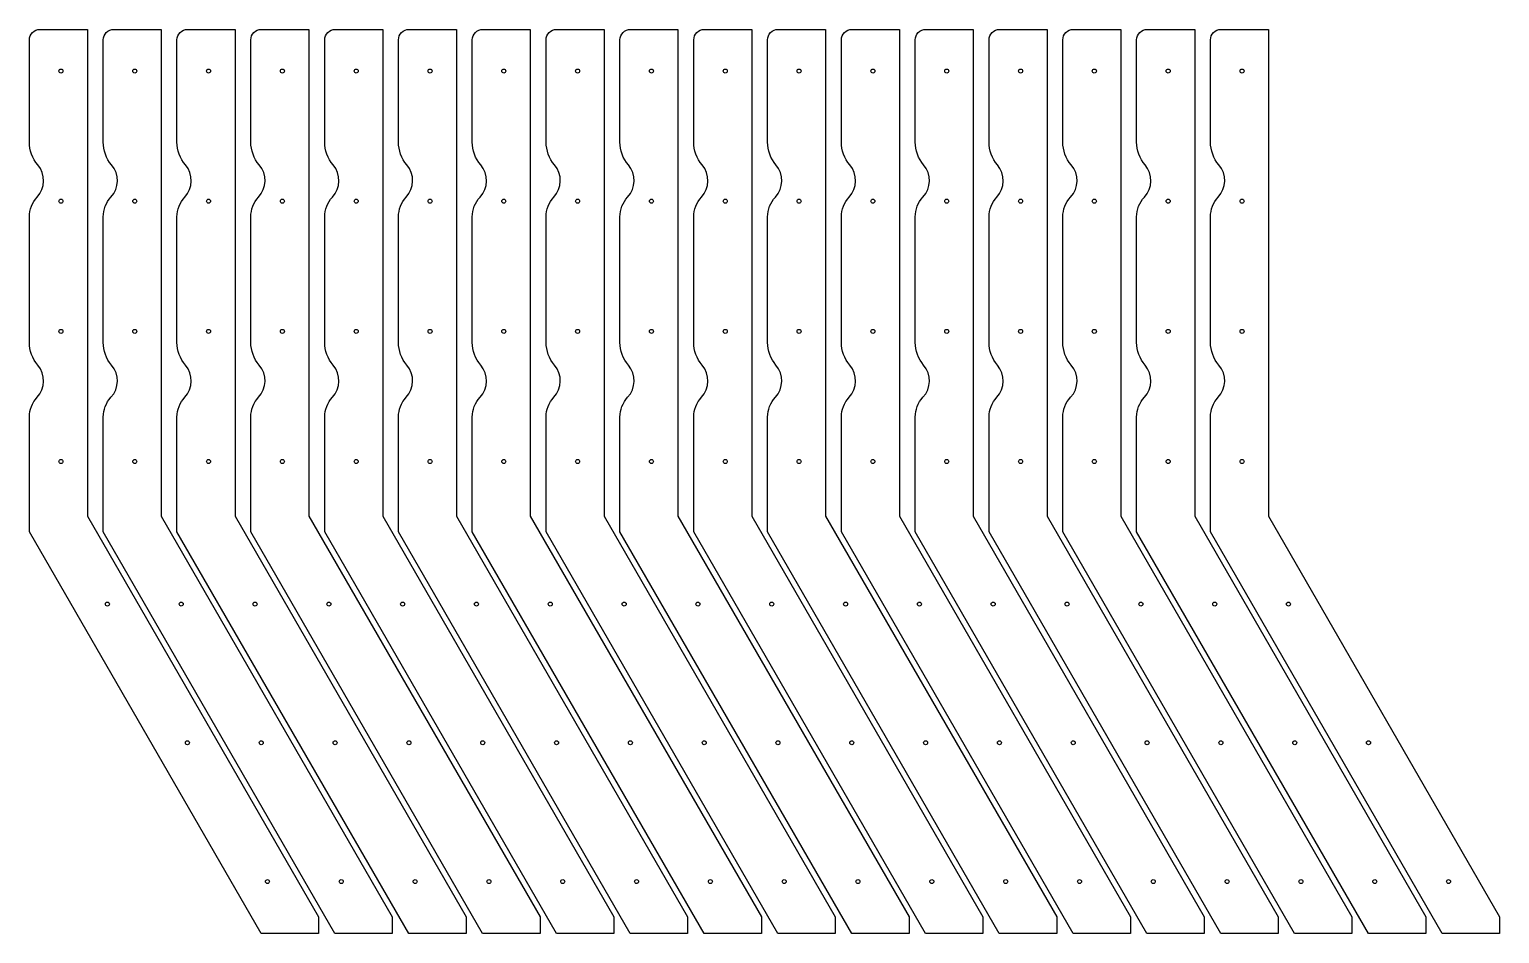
# Model space of a CAD drawing. Header units: inches. Extents: x -1858 to -389, y -1199 to -296.
import ezdxf

# ---------------------------------------------------------------- set-up
doc = ezdxf.new("R2010")
doc.units = ezdxf.units.IN
doc.header["$MEASUREMENT"] = 0

msp = doc.modelspace()

# ---------------------------------------------------------------- linework, layer by layer
for points in [[(-1850, -631.2, -0.178513), (-1858.4, -608.5), (-1858.4, -483.1, -0.189016), (-1850.7, -463.4, 0.380363), (-1850, -431.2, -0.178513), (-1858.4, -408.5), (-1858.4, -306.5, -0.414214), (-1847.9, -296), (-1800.4, -296), (-1800.4, -782.1), (-1569.5, -1182.1), (-1569.5, -1199), (-1626.8, -1199), (-1858.4, -797.9), (-1858.4, -683.1, -0.189016), (-1850.7, -663.4, 0.380363)], [(-1776.3, -631.2, -0.178513), (-1784.6, -608.5), (-1784.6, -483.1, -0.189016), (-1776.9, -463.4, 0.380363), (-1776.3, -431.2, -0.178513), (-1784.6, -408.5), (-1784.6, -306.5, -0.414214), (-1774.1, -296), (-1726.6, -296), (-1726.6, -782.1), (-1495.7, -1182.1), (-1495.7, -1199), (-1553.1, -1199), (-1784.6, -797.9), (-1784.6, -683.1, -0.189016), (-1776.9, -663.4, 0.380363)], [(-1702.5, -631.2, -0.178513), (-1710.9, -608.5), (-1710.9, -483.1, -0.189016), (-1703.1, -463.4, 0.380363), (-1702.5, -431.2, -0.178513), (-1710.9, -408.5), (-1710.9, -306.5, -0.414214), (-1700.4, -296), (-1652.9, -296), (-1652.9, -782.1), (-1421.9, -1182.1), (-1421.9, -1199), (-1479.3, -1199), (-1710.9, -797.9), (-1710.9, -683.1, -0.189016), (-1703.1, -663.4, 0.380363)], [(-1628.7, -631.2, -0.178513), (-1637.1, -608.5), (-1637.1, -483.1, -0.189016), (-1629.4, -463.4, 0.380363), (-1628.7, -431.2, -0.178513), (-1637.1, -408.5), (-1637.1, -306.5, -0.414214), (-1626.6, -296), (-1579.1, -296), (-1579.1, -782.1), (-1348.1, -1182.1), (-1348.1, -1199), (-1405.5, -1199), (-1637.1, -797.9), (-1637.1, -683.1, -0.189016), (-1629.4, -663.4, 0.380363)], [(-1554.9, -631.2, -0.178513), (-1563.3, -608.5), (-1563.3, -483.1, -0.189016), (-1555.6, -463.4, 0.380363), (-1554.9, -431.2, -0.178513), (-1563.3, -408.5), (-1563.3, -306.5, -0.414214), (-1552.8, -296), (-1505.3, -296), (-1505.3, -782.1), (-1274.4, -1182.1), (-1274.4, -1199), (-1331.7, -1199), (-1563.3, -797.9), (-1563.3, -683.1, -0.189016), (-1555.6, -663.4, 0.380363)], [(-1481.2, -631.2, -0.178513), (-1489.5, -608.5), (-1489.5, -483.1, -0.189016), (-1481.8, -463.4, 0.380363), (-1481.2, -431.2, -0.178513), (-1489.5, -408.5), (-1489.5, -306.5, -0.414214), (-1479, -296), (-1431.5, -296), (-1431.5, -782.1), (-1200.6, -1182.1), (-1200.6, -1199), (-1258, -1199), (-1489.5, -797.9), (-1489.5, -683.1, -0.189016), (-1481.8, -663.4, 0.380363)], [(-1407.4, -631.2, -0.178513), (-1415.8, -608.5), (-1415.8, -483.1, -0.189016), (-1408, -463.4, 0.380363), (-1407.4, -431.2, -0.178513), (-1415.8, -408.5), (-1415.8, -306.5, -0.414214), (-1405.3, -296), (-1357.8, -296), (-1357.8, -782.1), (-1126.8, -1182.1), (-1126.8, -1199), (-1184.2, -1199), (-1415.8, -797.9), (-1415.8, -683.1, -0.189016), (-1408, -663.4, 0.380363)], [(-1333.6, -631.2, -0.178513), (-1342, -608.5), (-1342, -483.1, -0.189016), (-1334.3, -463.4, 0.380363), (-1333.6, -431.2, -0.178513), (-1342, -408.5), (-1342, -306.5, -0.414214), (-1331.5, -296), (-1284, -296), (-1284, -782.1), (-1053, -1182.1), (-1053, -1199), (-1110.4, -1199), (-1342, -797.9), (-1342, -683.1, -0.189016), (-1334.3, -663.4, 0.380363)], [(-1259.8, -631.2, -0.178513), (-1268.2, -608.5), (-1268.2, -483.1, -0.189016), (-1260.5, -463.4, 0.380363), (-1259.8, -431.2, -0.178513), (-1268.2, -408.5), (-1268.2, -306.5, -0.414214), (-1257.7, -296), (-1210.2, -296), (-1210.2, -782.1), (-979.3, -1182.1), (-979.3, -1199), (-1036.6, -1199), (-1268.2, -797.9), (-1268.2, -683.1, -0.189016), (-1260.5, -663.4, 0.380363)], [(-1186.1, -631.2, -0.178513), (-1194.4, -608.5), (-1194.4, -483.1, -0.189016), (-1186.7, -463.4, 0.380363), (-1186.1, -431.2, -0.178513), (-1194.4, -408.5), (-1194.4, -306.5, -0.414214), (-1183.9, -296), (-1136.4, -296), (-1136.4, -782.1), (-905.5, -1182.1), (-905.5, -1199), (-962.9, -1199), (-1194.4, -797.9), (-1194.4, -683.1, -0.189016), (-1186.7, -663.4, 0.380363)], [(-1112.3, -631.2, -0.178513), (-1120.7, -608.5), (-1120.7, -483.1, -0.189016), (-1112.9, -463.4, 0.380363), (-1112.3, -431.2, -0.178513), (-1120.7, -408.5), (-1120.7, -306.5, -0.414214), (-1110.2, -296), (-1062.7, -296), (-1062.7, -782.1), (-831.7, -1182.1), (-831.7, -1199), (-889.1, -1199), (-1120.7, -797.9), (-1120.7, -683.1, -0.189016), (-1112.9, -663.4, 0.380363)], [(-1038.5, -631.2, -0.178513), (-1046.9, -608.5), (-1046.9, -483.1, -0.189016), (-1039.2, -463.4, 0.380363), (-1038.5, -431.2, -0.178513), (-1046.9, -408.5), (-1046.9, -306.5, -0.414214), (-1036.4, -296), (-988.9, -296), (-988.9, -782.1), (-757.9, -1182.1), (-757.9, -1199), (-815.3, -1199), (-1046.9, -797.9), (-1046.9, -683.1, -0.189016), (-1039.2, -663.4, 0.380363)], [(-964.7, -631.2, -0.178513), (-973.1, -608.5), (-973.1, -483.1, -0.189016), (-965.4, -463.4, 0.380363), (-964.7, -431.2, -0.178513), (-973.1, -408.5), (-973.1, -306.5, -0.414214), (-962.6, -296), (-915.1, -296), (-915.1, -782.1), (-684.2, -1182.1), (-684.2, -1199), (-741.5, -1199), (-973.1, -797.9), (-973.1, -683.1, -0.189016), (-965.4, -663.4, 0.380363)], [(-891, -631.2, -0.178513), (-899.3, -608.5), (-899.3, -483.1, -0.189016), (-891.6, -463.4, 0.380363), (-891, -431.2, -0.178513), (-899.3, -408.5), (-899.3, -306.5, -0.414214), (-888.8, -296), (-841.3, -296), (-841.3, -782.1), (-610.4, -1182.1), (-610.4, -1199), (-667.8, -1199), (-899.3, -797.9), (-899.3, -683.1, -0.189016), (-891.6, -663.4, 0.380363)], [(-817.2, -631.2, -0.178513), (-825.6, -608.5), (-825.6, -483.1, -0.189016), (-817.8, -463.4, 0.380363), (-817.2, -431.2, -0.178513), (-825.6, -408.5), (-825.6, -306.5, -0.414214), (-815.1, -296), (-767.6, -296), (-767.6, -782.1), (-536.6, -1182.1), (-536.6, -1199), (-594, -1199), (-825.6, -797.9), (-825.6, -683.1, -0.189016), (-817.8, -663.4, 0.380363)], [(-743.4, -631.2, -0.178513), (-751.8, -608.5), (-751.8, -483.1, -0.189016), (-744.1, -463.4, 0.380363), (-743.4, -431.2, -0.178513), (-751.8, -408.5), (-751.8, -306.5, -0.414214), (-741.3, -296), (-693.8, -296), (-693.8, -782.1), (-462.8, -1182.1), (-462.8, -1199), (-520.2, -1199), (-751.8, -797.9), (-751.8, -683.1, -0.189016), (-744.1, -663.4, 0.380363)], [(-669.6, -631.2, -0.178513), (-678, -608.5), (-678, -483.1, -0.189016), (-670.3, -463.4, 0.380363), (-669.6, -431.2, -0.178513), (-678, -408.5), (-678, -306.5, -0.414214), (-667.5, -296), (-620, -296), (-620, -782.1), (-389.1, -1182.1), (-389.1, -1199), (-446.4, -1199), (-678, -797.9), (-678, -683.1, -0.189016), (-670.3, -663.4, 0.380363)]]:
    msp.add_lwpolyline(points, format="xyb", close=True)
for centre in [(-1826.9, -337.5), (-1753.1, -337.5), (-1679.4, -337.5), (-1605.6, -337.5), (-1531.8, -337.5), (-1458, -337.5), (-1384.3, -337.5), (-1310.5, -337.5), (-1236.7, -337.5), (-1162.9, -337.5), (-1089.2, -337.5), (-1015.4, -337.5), (-941.6, -337.5), (-867.8, -337.5), (-794.1, -337.5), (-720.3, -337.5), (-646.5, -337.5), (-1826.9, -467.5), (-1753.1, -467.5), (-1679.4, -467.5), (-1605.6, -467.5), (-1531.8, -467.5), (-1458, -467.5), (-1384.3, -467.5), (-1310.5, -467.5), (-1236.7, -467.5), (-1162.9, -467.5), (-1089.2, -467.5), (-1015.4, -467.5), (-941.6, -467.5), (-867.8, -467.5), (-794.1, -467.5), (-720.3, -467.5), (-646.5, -467.5), (-1826.9, -597.5), (-1753.1, -597.5), (-1679.4, -597.5), (-1605.6, -597.5), (-1531.8, -597.5), (-1458, -597.5), (-1384.3, -597.5), (-1310.5, -597.5), (-1236.7, -597.5), (-1162.9, -597.5), (-1089.2, -597.5), (-1015.4, -597.5), (-941.6, -597.5), (-867.8, -597.5), (-794.1, -597.5), (-720.3, -597.5), (-646.5, -597.5), (-1826.9, -727.5), (-1753.1, -727.5), (-1679.4, -727.5), (-1605.6, -727.5), (-1531.8, -727.5), (-1458, -727.5), (-1384.3, -727.5), (-1310.5, -727.5), (-1236.7, -727.5), (-1162.9, -727.5), (-1089.2, -727.5), (-1015.4, -727.5), (-941.6, -727.5), (-867.8, -727.5), (-794.1, -727.5), (-720.3, -727.5), (-646.5, -727.5), (-1780.5, -869.9), (-1706.7, -869.9), (-1632.9, -869.9), (-1559.1, -869.9), (-1485.4, -869.9), (-1411.6, -869.9), (-1337.8, -869.9), (-1264, -869.9), (-1190.3, -869.9), (-1116.5, -869.9), (-1042.7, -869.9), (-968.9, -869.9), (-895.2, -869.9), (-821.4, -869.9), (-747.6, -869.9), (-673.8, -869.9), (-600.1, -869.9), (-1700.5, -1008.4), (-1626.7, -1008.4), (-1552.9, -1008.4), (-1479.1, -1008.4), (-1405.4, -1008.4), (-1331.6, -1008.4), (-1257.8, -1008.4), (-1184, -1008.4), (-1110.3, -1008.4), (-1036.5, -1008.4), (-962.7, -1008.4), (-888.9, -1008.4), (-815.2, -1008.4), (-741.4, -1008.4), (-667.6, -1008.4), (-593.8, -1008.4), (-520.1, -1008.4), (-1620.5, -1147), (-1546.7, -1147), (-1472.9, -1147), (-1399.1, -1147), (-1325.4, -1147), (-1251.6, -1147), (-1177.8, -1147), (-1104, -1147), (-1030.3, -1147), (-956.5, -1147), (-882.7, -1147), (-808.9, -1147), (-735.2, -1147), (-661.4, -1147), (-587.6, -1147), (-513.8, -1147), (-440.1, -1147)]:
    msp.add_circle(centre, 2)

doc.saveas('drawing.dxf')
